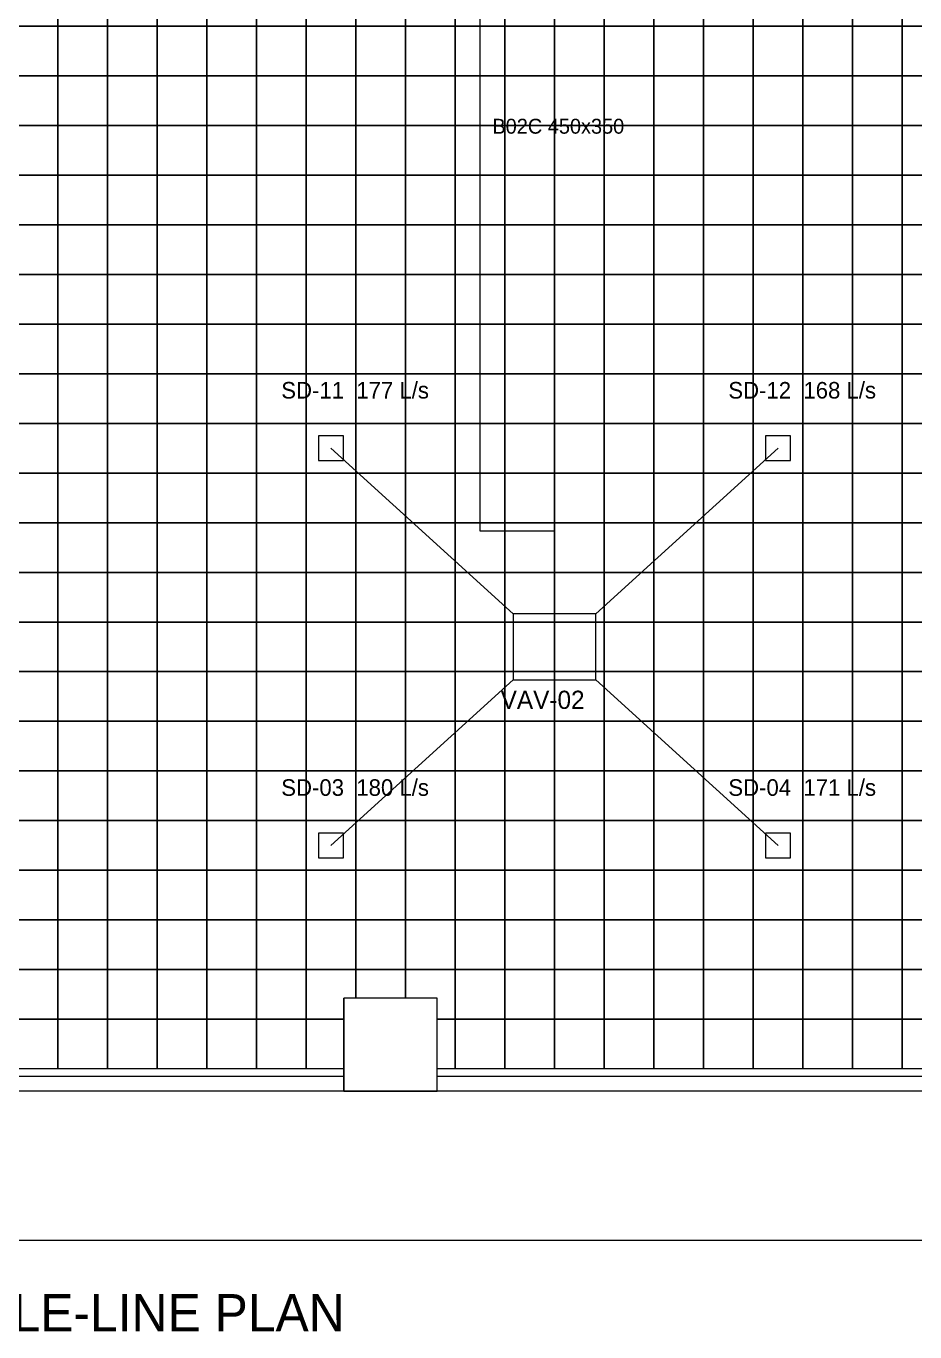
# Model space of a CAD drawing. Header units: millimetres. Extents: x 63846 to 119346, y 12149 to 46142.
# Drawn here: x 74944 to 85679, y 13019 to 28796 of the extents above; entities that cross this region are included whole.
import ezdxf

# ---------------------------------------------------------------- set-up
doc = ezdxf.new("R2010")
doc.units = ezdxf.units.MM
for name, color, linetype, lineweight in [('ARCH', 8, 'Continuous', 5), ('Ceiling Grid', 9, 'Continuous', 5), ('M-DUCT', 5, 'Continuous', 40), ('M-DUCT-TEXT', 5, 'Continuous', 18), ('M-FLEX', 3, 'Continuous', 18), ('M-SUP-DIFF', 5, 'Continuous', 30), ('M-TEXT', 7, 'Continuous', 18), ('M-VAV', 6, 'Continuous', 30)]:
    doc.layers.add(name, color=color, linetype=linetype, lineweight=lineweight)

msp = doc.modelspace()

# ---------------------------------------------------------------- linework, layer by layer
at = {"layer": 'ARCH', "lineweight": 15}
for p, q in [((78783, 15926), (78783, 17051)), ((78783, 16106), (65471, 16106)), ((94084, 16106), (79908, 16106)), ((109346, 15926), (64346, 15926))]:
    msp.add_line(p, q, dxfattribs=at)
msp.add_lwpolyline([(78783, 15926), (79908, 15926), (79908, 17051), (78783, 17051)], close=True, dxfattribs=at)
at = {"layer": 'Ceiling Grid', "lineweight": 15}
for p, q in [((78326, 17396), (78926, 17396)), ((78326, 16796), (78326, 17396)), ((78926, 17396), (78926, 17051)), ((78926, 17396), (79526, 17396)), ((78926, 17051), (78926, 17396)), ((79526, 17396), (79526, 17051)), ((79526, 17396), (80126, 17396)), ((79526, 17051), (79526, 17396)), ((80126, 17396), (80126, 16796)), ((78783, 16796), (78326, 16796)), ((78326, 16796), (78783, 16796)), ((78326, 16196), (78326, 16796)), ((80126, 16796), (79908, 16796)), ((79908, 16796), (80126, 16796)), ((80126, 16796), (80126, 16196)), ((78783, 16196), (78326, 16196)), ((80126, 16196), (79908, 16196))]:
    msp.add_line(p, q, dxfattribs=at)
for points in [[(74726, 29396), (75326, 29396), (75326, 28796), (74726, 28796)], [(75326, 29396), (75926, 29396), (75926, 28796), (75326, 28796)], [(75926, 29396), (76526, 29396), (76526, 28796), (75926, 28796)], [(76526, 29396), (77126, 29396), (77126, 28796), (76526, 28796)], [(77126, 29396), (77726, 29396), (77726, 28796), (77126, 28796)], [(77726, 29396), (78326, 29396), (78326, 28796), (77726, 28796)], [(78326, 29396), (78926, 29396), (78926, 28796), (78326, 28796)], [(78926, 29396), (79526, 29396), (79526, 28796), (78926, 28796)], [(79526, 29396), (80126, 29396), (80126, 28796), (79526, 28796)], [(80126, 29396), (80726, 29396), (80726, 28796), (80126, 28796)], [(80726, 29396), (81326, 29396), (81326, 28796), (80726, 28796)], [(81326, 29396), (81926, 29396), (81926, 28796), (81326, 28796)], [(81926, 29396), (82526, 29396), (82526, 28796), (81926, 28796)], [(82526, 29396), (83126, 29396), (83126, 28796), (82526, 28796)], [(83126, 29396), (83726, 29396), (83726, 28796), (83126, 28796)], [(83726, 29396), (84326, 29396), (84326, 28796), (83726, 28796)], [(84326, 29396), (84926, 29396), (84926, 28796), (84326, 28796)], [(84926, 29396), (85526, 29396), (85526, 28796), (84926, 28796)], [(85526, 29396), (86126, 29396), (86126, 28796), (85526, 28796)], [(74726, 28796), (75326, 28796), (75326, 28196), (74726, 28196)], [(75326, 28796), (75926, 28796), (75926, 28196), (75326, 28196)], [(75926, 28796), (76526, 28796), (76526, 28196), (75926, 28196)], [(76526, 28796), (77126, 28796), (77126, 28196), (76526, 28196)], [(77126, 28796), (77726, 28796), (77726, 28196), (77126, 28196)], [(77726, 28796), (78326, 28796), (78326, 28196), (77726, 28196)], [(78326, 28796), (78926, 28796), (78926, 28196), (78326, 28196)], [(78926, 28796), (79526, 28796), (79526, 28196), (78926, 28196)], [(79526, 28796), (80126, 28796), (80126, 28196), (79526, 28196)], [(80126, 28796), (80726, 28796), (80726, 28196), (80126, 28196)], [(80726, 28796), (81326, 28796), (81326, 28196), (80726, 28196)], [(81326, 28796), (81926, 28796), (81926, 28196), (81326, 28196)], [(81926, 28796), (82526, 28796), (82526, 28196), (81926, 28196)], [(82526, 28796), (83126, 28796), (83126, 28196), (82526, 28196)], [(83126, 28796), (83726, 28796), (83726, 28196), (83126, 28196)], [(83726, 28796), (84326, 28796), (84326, 28196), (83726, 28196)], [(84326, 28796), (84926, 28796), (84926, 28196), (84326, 28196)], [(84926, 28796), (85526, 28796), (85526, 28196), (84926, 28196)], [(85526, 28796), (86126, 28796), (86126, 28196), (85526, 28196)], [(74726, 28196), (75326, 28196), (75326, 27596), (74726, 27596)], [(75326, 28196), (75926, 28196), (75926, 27596), (75326, 27596)], [(75926, 28196), (76526, 28196), (76526, 27596), (75926, 27596)], [(76526, 28196), (77126, 28196), (77126, 27596), (76526, 27596)], [(77126, 28196), (77726, 28196), (77726, 27596), (77126, 27596)], [(77726, 28196), (78326, 28196), (78326, 27596), (77726, 27596)], [(78326, 28196), (78926, 28196), (78926, 27596), (78326, 27596)], [(78926, 28196), (79526, 28196), (79526, 27596), (78926, 27596)], [(79526, 28196), (80126, 28196), (80126, 27596), (79526, 27596)], [(80126, 28196), (80726, 28196), (80726, 27596), (80126, 27596)], [(80726, 28196), (81326, 28196), (81326, 27596), (80726, 27596)], [(81326, 28196), (81926, 28196), (81926, 27596), (81326, 27596)], [(81926, 28196), (82526, 28196), (82526, 27596), (81926, 27596)], [(82526, 28196), (83126, 28196), (83126, 27596), (82526, 27596)], [(83126, 28196), (83726, 28196), (83726, 27596), (83126, 27596)], [(83726, 28196), (84326, 28196), (84326, 27596), (83726, 27596)], [(84326, 28196), (84926, 28196), (84926, 27596), (84326, 27596)], [(84926, 28196), (85526, 28196), (85526, 27596), (84926, 27596)], [(85526, 28196), (86126, 28196), (86126, 27596), (85526, 27596)], [(74726, 27596), (75326, 27596), (75326, 26996), (74726, 26996)], [(75326, 27596), (75926, 27596), (75926, 26996), (75326, 26996)], [(75926, 27596), (76526, 27596), (76526, 26996), (75926, 26996)], [(76526, 27596), (77126, 27596), (77126, 26996), (76526, 26996)], [(77126, 27596), (77726, 27596), (77726, 26996), (77126, 26996)], [(77726, 27596), (78326, 27596), (78326, 26996), (77726, 26996)], [(78326, 27596), (78926, 27596), (78926, 26996), (78326, 26996)], [(78926, 27596), (79526, 27596), (79526, 26996), (78926, 26996)], [(79526, 27596), (80126, 27596), (80126, 26996), (79526, 26996)], [(80126, 27596), (80726, 27596), (80726, 26996), (80126, 26996)], [(80726, 27596), (81326, 27596), (81326, 26996), (80726, 26996)], [(81326, 27596), (81926, 27596), (81926, 26996), (81326, 26996)], [(81926, 27596), (82526, 27596), (82526, 26996), (81926, 26996)], [(82526, 27596), (83126, 27596), (83126, 26996), (82526, 26996)], [(83126, 27596), (83726, 27596), (83726, 26996), (83126, 26996)], [(83726, 27596), (84326, 27596), (84326, 26996), (83726, 26996)], [(84326, 27596), (84926, 27596), (84926, 26996), (84326, 26996)], [(84926, 27596), (85526, 27596), (85526, 26996), (84926, 26996)], [(85526, 27596), (86126, 27596), (86126, 26996), (85526, 26996)], [(74726, 26996), (75326, 26996), (75326, 26396), (74726, 26396)], [(75326, 26996), (75926, 26996), (75926, 26396), (75326, 26396)], [(75926, 26996), (76526, 26996), (76526, 26396), (75926, 26396)], [(76526, 26996), (77126, 26996), (77126, 26396), (76526, 26396)], [(77126, 26996), (77726, 26996), (77726, 26396), (77126, 26396)], [(77726, 26996), (78326, 26996), (78326, 26396), (77726, 26396)], [(78326, 26996), (78926, 26996), (78926, 26396), (78326, 26396)], [(78926, 26996), (79526, 26996), (79526, 26396), (78926, 26396)], [(79526, 26996), (80126, 26996), (80126, 26396), (79526, 26396)], [(80126, 26996), (80726, 26996), (80726, 26396), (80126, 26396)], [(80726, 26996), (81326, 26996), (81326, 26396), (80726, 26396)], [(81326, 26996), (81926, 26996), (81926, 26396), (81326, 26396)], [(81926, 26996), (82526, 26996), (82526, 26396), (81926, 26396)], [(82526, 26996), (83126, 26996), (83126, 26396), (82526, 26396)], [(83126, 26996), (83726, 26996), (83726, 26396), (83126, 26396)], [(83726, 26996), (84326, 26996), (84326, 26396), (83726, 26396)], [(84326, 26996), (84926, 26996), (84926, 26396), (84326, 26396)], [(84926, 26996), (85526, 26996), (85526, 26396), (84926, 26396)], [(85526, 26996), (86126, 26996), (86126, 26396), (85526, 26396)], [(74726, 26396), (75326, 26396), (75326, 25796), (74726, 25796)], [(75326, 26396), (75926, 26396), (75926, 25796), (75326, 25796)], [(75926, 26396), (76526, 26396), (76526, 25796), (75926, 25796)], [(76526, 26396), (77126, 26396), (77126, 25796), (76526, 25796)], [(77126, 26396), (77726, 26396), (77726, 25796), (77126, 25796)], [(77726, 26396), (78326, 26396), (78326, 25796), (77726, 25796)], [(78326, 26396), (78926, 26396), (78926, 25796), (78326, 25796)], [(78926, 26396), (79526, 26396), (79526, 25796), (78926, 25796)], [(79526, 26396), (80126, 26396), (80126, 25796), (79526, 25796)], [(80126, 26396), (80726, 26396), (80726, 25796), (80126, 25796)], [(80726, 26396), (81326, 26396), (81326, 25796), (80726, 25796)], [(81326, 26396), (81926, 26396), (81926, 25796), (81326, 25796)], [(81926, 26396), (82526, 26396), (82526, 25796), (81926, 25796)], [(82526, 26396), (83126, 26396), (83126, 25796), (82526, 25796)], [(83126, 26396), (83726, 26396), (83726, 25796), (83126, 25796)], [(83726, 26396), (84326, 26396), (84326, 25796), (83726, 25796)], [(84326, 26396), (84926, 26396), (84926, 25796), (84326, 25796)], [(84926, 26396), (85526, 26396), (85526, 25796), (84926, 25796)], [(85526, 26396), (86126, 26396), (86126, 25796), (85526, 25796)], [(74726, 25796), (75326, 25796), (75326, 25196), (74726, 25196)], [(75326, 25796), (75926, 25796), (75926, 25196), (75326, 25196)], [(75926, 25796), (76526, 25796), (76526, 25196), (75926, 25196)], [(76526, 25796), (77126, 25796), (77126, 25196), (76526, 25196)], [(77126, 25796), (77726, 25796), (77726, 25196), (77126, 25196)], [(77726, 25796), (78326, 25796), (78326, 25196), (77726, 25196)], [(78326, 25796), (78926, 25796), (78926, 25196), (78326, 25196)], [(78926, 25796), (79526, 25796), (79526, 25196), (78926, 25196)], [(79526, 25796), (80126, 25796), (80126, 25196), (79526, 25196)], [(80126, 25796), (80726, 25796), (80726, 25196), (80126, 25196)], [(80726, 25796), (81326, 25796), (81326, 25196), (80726, 25196)], [(81326, 25796), (81926, 25796), (81926, 25196), (81326, 25196)], [(81926, 25796), (82526, 25796), (82526, 25196), (81926, 25196)], [(82526, 25796), (83126, 25796), (83126, 25196), (82526, 25196)], [(83126, 25796), (83726, 25796), (83726, 25196), (83126, 25196)], [(83726, 25796), (84326, 25796), (84326, 25196), (83726, 25196)], [(84326, 25796), (84926, 25796), (84926, 25196), (84326, 25196)], [(84926, 25796), (85526, 25796), (85526, 25196), (84926, 25196)], [(85526, 25796), (86126, 25796), (86126, 25196), (85526, 25196)], [(74726, 25196), (75326, 25196), (75326, 24596), (74726, 24596)], [(75326, 25196), (75926, 25196), (75926, 24596), (75326, 24596)], [(75926, 25196), (76526, 25196), (76526, 24596), (75926, 24596)], [(76526, 25196), (77126, 25196), (77126, 24596), (76526, 24596)], [(77126, 25196), (77726, 25196), (77726, 24596), (77126, 24596)], [(77726, 25196), (78326, 25196), (78326, 24596), (77726, 24596)], [(78326, 25196), (78926, 25196), (78926, 24596), (78326, 24596)], [(78926, 25196), (79526, 25196), (79526, 24596), (78926, 24596)], [(79526, 25196), (80126, 25196), (80126, 24596), (79526, 24596)], [(80126, 25196), (80726, 25196), (80726, 24596), (80126, 24596)], [(80726, 25196), (81326, 25196), (81326, 24596), (80726, 24596)], [(81326, 25196), (81926, 25196), (81926, 24596), (81326, 24596)], [(81926, 25196), (82526, 25196), (82526, 24596), (81926, 24596)], [(82526, 25196), (83126, 25196), (83126, 24596), (82526, 24596)], [(83126, 25196), (83726, 25196), (83726, 24596), (83126, 24596)], [(83726, 25196), (84326, 25196), (84326, 24596), (83726, 24596)], [(84326, 25196), (84926, 25196), (84926, 24596), (84326, 24596)], [(84926, 25196), (85526, 25196), (85526, 24596), (84926, 24596)], [(85526, 25196), (86126, 25196), (86126, 24596), (85526, 24596)], [(74726, 24596), (75326, 24596), (75326, 23996), (74726, 23996)], [(75326, 24596), (75926, 24596), (75926, 23996), (75326, 23996)], [(75926, 24596), (76526, 24596), (76526, 23996), (75926, 23996)], [(76526, 24596), (77126, 24596), (77126, 23996), (76526, 23996)], [(77126, 24596), (77726, 24596), (77726, 23996), (77126, 23996)], [(77726, 24596), (78326, 24596), (78326, 23996), (77726, 23996)], [(78326, 24596), (78926, 24596), (78926, 23996), (78326, 23996)], [(78926, 24596), (79526, 24596), (79526, 23996), (78926, 23996)], [(79526, 24596), (80126, 24596), (80126, 23996), (79526, 23996)], [(80126, 24596), (80726, 24596), (80726, 23996), (80126, 23996)], [(80726, 24596), (81326, 24596), (81326, 23996), (80726, 23996)], [(81326, 24596), (81926, 24596), (81926, 23996), (81326, 23996)], [(81926, 24596), (82526, 24596), (82526, 23996), (81926, 23996)], [(82526, 24596), (83126, 24596), (83126, 23996), (82526, 23996)], [(83126, 24596), (83726, 24596), (83726, 23996), (83126, 23996)], [(83726, 24596), (84326, 24596), (84326, 23996), (83726, 23996)], [(84326, 24596), (84926, 24596), (84926, 23996), (84326, 23996)], [(84926, 24596), (85526, 24596), (85526, 23996), (84926, 23996)], [(85526, 24596), (86126, 24596), (86126, 23996), (85526, 23996)], [(74726, 23996), (75326, 23996), (75326, 23396), (74726, 23396)], [(75326, 23996), (75926, 23996), (75926, 23396), (75326, 23396)], [(75926, 23996), (76526, 23996), (76526, 23396), (75926, 23396)], [(76526, 23996), (77126, 23996), (77126, 23396), (76526, 23396)], [(77126, 23996), (77726, 23996), (77726, 23396), (77126, 23396)], [(77726, 23996), (78326, 23996), (78326, 23396), (77726, 23396)], [(78326, 23996), (78926, 23996), (78926, 23396), (78326, 23396)], [(78926, 23996), (79526, 23996), (79526, 23396), (78926, 23396)], [(79526, 23996), (80126, 23996), (80126, 23396), (79526, 23396)], [(80126, 23996), (80726, 23996), (80726, 23396), (80126, 23396)], [(80726, 23996), (81326, 23996), (81326, 23396), (80726, 23396)], [(81326, 23996), (81926, 23996), (81926, 23396), (81326, 23396)], [(81926, 23996), (82526, 23996), (82526, 23396), (81926, 23396)], [(82526, 23996), (83126, 23996), (83126, 23396), (82526, 23396)], [(83126, 23996), (83726, 23996), (83726, 23396), (83126, 23396)], [(83726, 23996), (84326, 23996), (84326, 23396), (83726, 23396)], [(84326, 23996), (84926, 23996), (84926, 23396), (84326, 23396)], [(84926, 23996), (85526, 23996), (85526, 23396), (84926, 23396)], [(85526, 23996), (86126, 23996), (86126, 23396), (85526, 23396)], [(74726, 23396), (75326, 23396), (75326, 22796), (74726, 22796)], [(75326, 23396), (75926, 23396), (75926, 22796), (75326, 22796)], [(75926, 23396), (76526, 23396), (76526, 22796), (75926, 22796)], [(76526, 23396), (77126, 23396), (77126, 22796), (76526, 22796)], [(77126, 23396), (77726, 23396), (77726, 22796), (77126, 22796)], [(77726, 23396), (78326, 23396), (78326, 22796), (77726, 22796)], [(78326, 23396), (78926, 23396), (78926, 22796), (78326, 22796)], [(78926, 23396), (79526, 23396), (79526, 22796), (78926, 22796)], [(79526, 23396), (80126, 23396), (80126, 22796), (79526, 22796)], [(80126, 23396), (80726, 23396), (80726, 22796), (80126, 22796)], [(80726, 23396), (81326, 23396), (81326, 22796), (80726, 22796)], [(81326, 23396), (81926, 23396), (81926, 22796), (81326, 22796)], [(81926, 23396), (82526, 23396), (82526, 22796), (81926, 22796)], [(82526, 23396), (83126, 23396), (83126, 22796), (82526, 22796)], [(83126, 23396), (83726, 23396), (83726, 22796), (83126, 22796)], [(83726, 23396), (84326, 23396), (84326, 22796), (83726, 22796)], [(84326, 23396), (84926, 23396), (84926, 22796), (84326, 22796)], [(84926, 23396), (85526, 23396), (85526, 22796), (84926, 22796)], [(85526, 23396), (86126, 23396), (86126, 22796), (85526, 22796)], [(74726, 22796), (75326, 22796), (75326, 22196), (74726, 22196)], [(75326, 22796), (75926, 22796), (75926, 22196), (75326, 22196)], [(75926, 22796), (76526, 22796), (76526, 22196), (75926, 22196)], [(76526, 22796), (77126, 22796), (77126, 22196), (76526, 22196)], [(77126, 22796), (77726, 22796), (77726, 22196), (77126, 22196)], [(77726, 22796), (78326, 22796), (78326, 22196), (77726, 22196)], [(78326, 22796), (78926, 22796), (78926, 22196), (78326, 22196)], [(78926, 22796), (79526, 22796), (79526, 22196), (78926, 22196)], [(79526, 22796), (80126, 22796), (80126, 22196), (79526, 22196)], [(80126, 22796), (80726, 22796), (80726, 22196), (80126, 22196)], [(80726, 22796), (81326, 22796), (81326, 22196), (80726, 22196)], [(81326, 22796), (81926, 22796), (81926, 22196), (81326, 22196)], [(81926, 22796), (82526, 22796), (82526, 22196), (81926, 22196)], [(82526, 22796), (83126, 22796), (83126, 22196), (82526, 22196)], [(83126, 22796), (83726, 22796), (83726, 22196), (83126, 22196)], [(83726, 22796), (84326, 22796), (84326, 22196), (83726, 22196)], [(84326, 22796), (84926, 22796), (84926, 22196), (84326, 22196)], [(84926, 22796), (85526, 22796), (85526, 22196), (84926, 22196)], [(85526, 22796), (86126, 22796), (86126, 22196), (85526, 22196)], [(74726, 22196), (75326, 22196), (75326, 21596), (74726, 21596)], [(75326, 22196), (75926, 22196), (75926, 21596), (75326, 21596)], [(75926, 22196), (76526, 22196), (76526, 21596), (75926, 21596)], [(76526, 22196), (77126, 22196), (77126, 21596), (76526, 21596)], [(77126, 22196), (77726, 22196), (77726, 21596), (77126, 21596)], [(77726, 22196), (78326, 22196), (78326, 21596), (77726, 21596)], [(78326, 22196), (78926, 22196), (78926, 21596), (78326, 21596)], [(78926, 22196), (79526, 22196), (79526, 21596), (78926, 21596)], [(79526, 22196), (80126, 22196), (80126, 21596), (79526, 21596)], [(80126, 22196), (80726, 22196), (80726, 21596), (80126, 21596)], [(80726, 22196), (81326, 22196), (81326, 21596), (80726, 21596)], [(81326, 22196), (81926, 22196), (81926, 21596), (81326, 21596)], [(81926, 22196), (82526, 22196), (82526, 21596), (81926, 21596)], [(82526, 22196), (83126, 22196), (83126, 21596), (82526, 21596)], [(83126, 22196), (83726, 22196), (83726, 21596), (83126, 21596)], [(83726, 22196), (84326, 22196), (84326, 21596), (83726, 21596)], [(84326, 22196), (84926, 22196), (84926, 21596), (84326, 21596)], [(84926, 22196), (85526, 22196), (85526, 21596), (84926, 21596)], [(85526, 22196), (86126, 22196), (86126, 21596), (85526, 21596)], [(74726, 21596), (75326, 21596), (75326, 20996), (74726, 20996)], [(75326, 21596), (75926, 21596), (75926, 20996), (75326, 20996)], [(75926, 21596), (76526, 21596), (76526, 20996), (75926, 20996)], [(76526, 21596), (77126, 21596), (77126, 20996), (76526, 20996)], [(77126, 21596), (77726, 21596), (77726, 20996), (77126, 20996)], [(77726, 21596), (78326, 21596), (78326, 20996), (77726, 20996)], [(78326, 21596), (78926, 21596), (78926, 20996), (78326, 20996)], [(78926, 21596), (79526, 21596), (79526, 20996), (78926, 20996)], [(79526, 21596), (80126, 21596), (80126, 20996), (79526, 20996)], [(80126, 21596), (80726, 21596), (80726, 20996), (80126, 20996)], [(80726, 21596), (81326, 21596), (81326, 20996), (80726, 20996)], [(81326, 21596), (81926, 21596), (81926, 20996), (81326, 20996)], [(81926, 21596), (82526, 21596), (82526, 20996), (81926, 20996)], [(82526, 21596), (83126, 21596), (83126, 20996), (82526, 20996)], [(83126, 21596), (83726, 21596), (83726, 20996), (83126, 20996)], [(83726, 21596), (84326, 21596), (84326, 20996), (83726, 20996)], [(84326, 21596), (84926, 21596), (84926, 20996), (84326, 20996)], [(84926, 21596), (85526, 21596), (85526, 20996), (84926, 20996)], [(85526, 21596), (86126, 21596), (86126, 20996), (85526, 20996)], [(74726, 20996), (75326, 20996), (75326, 20396), (74726, 20396)], [(75326, 20996), (75926, 20996), (75926, 20396), (75326, 20396)], [(75926, 20996), (76526, 20996), (76526, 20396), (75926, 20396)], [(76526, 20996), (77126, 20996), (77126, 20396), (76526, 20396)], [(77126, 20996), (77726, 20996), (77726, 20396), (77126, 20396)], [(77726, 20996), (78326, 20996), (78326, 20396), (77726, 20396)], [(78326, 20996), (78926, 20996), (78926, 20396), (78326, 20396)], [(78926, 20996), (79526, 20996), (79526, 20396), (78926, 20396)], [(79526, 20996), (80126, 20996), (80126, 20396), (79526, 20396)], [(80126, 20996), (80726, 20996), (80726, 20396), (80126, 20396)], [(80726, 20996), (81326, 20996), (81326, 20396), (80726, 20396)], [(81326, 20996), (81926, 20996), (81926, 20396), (81326, 20396)], [(81926, 20996), (82526, 20996), (82526, 20396), (81926, 20396)], [(82526, 20996), (83126, 20996), (83126, 20396), (82526, 20396)], [(83126, 20996), (83726, 20996), (83726, 20396), (83126, 20396)], [(83726, 20996), (84326, 20996), (84326, 20396), (83726, 20396)], [(84326, 20996), (84926, 20996), (84926, 20396), (84326, 20396)], [(84926, 20996), (85526, 20996), (85526, 20396), (84926, 20396)], [(85526, 20996), (86126, 20996), (86126, 20396), (85526, 20396)], [(74726, 20396), (75326, 20396), (75326, 19796), (74726, 19796)], [(75326, 20396), (75926, 20396), (75926, 19796), (75326, 19796)], [(75926, 20396), (76526, 20396), (76526, 19796), (75926, 19796)], [(76526, 20396), (77126, 20396), (77126, 19796), (76526, 19796)], [(77126, 20396), (77726, 20396), (77726, 19796), (77126, 19796)], [(77726, 20396), (78326, 20396), (78326, 19796), (77726, 19796)], [(78326, 20396), (78926, 20396), (78926, 19796), (78326, 19796)], [(78926, 20396), (79526, 20396), (79526, 19796), (78926, 19796)], [(79526, 20396), (80126, 20396), (80126, 19796), (79526, 19796)], [(80126, 20396), (80726, 20396), (80726, 19796), (80126, 19796)], [(80726, 20396), (81326, 20396), (81326, 19796), (80726, 19796)], [(81326, 20396), (81926, 20396), (81926, 19796), (81326, 19796)], [(81926, 20396), (82526, 20396), (82526, 19796), (81926, 19796)], [(82526, 20396), (83126, 20396), (83126, 19796), (82526, 19796)], [(83126, 20396), (83726, 20396), (83726, 19796), (83126, 19796)], [(83726, 20396), (84326, 20396), (84326, 19796), (83726, 19796)], [(84326, 20396), (84926, 20396), (84926, 19796), (84326, 19796)], [(84926, 20396), (85526, 20396), (85526, 19796), (84926, 19796)], [(85526, 20396), (86126, 20396), (86126, 19796), (85526, 19796)], [(74726, 19796), (75326, 19796), (75326, 19196), (74726, 19196)], [(75326, 19796), (75926, 19796), (75926, 19196), (75326, 19196)], [(75926, 19796), (76526, 19796), (76526, 19196), (75926, 19196)], [(76526, 19796), (77126, 19796), (77126, 19196), (76526, 19196)], [(77126, 19796), (77726, 19796), (77726, 19196), (77126, 19196)], [(77726, 19796), (78326, 19796), (78326, 19196), (77726, 19196)], [(78326, 19796), (78926, 19796), (78926, 19196), (78326, 19196)], [(78926, 19796), (79526, 19796), (79526, 19196), (78926, 19196)], [(79526, 19796), (80126, 19796), (80126, 19196), (79526, 19196)], [(80126, 19796), (80726, 19796), (80726, 19196), (80126, 19196)], [(80726, 19796), (81326, 19796), (81326, 19196), (80726, 19196)], [(81326, 19796), (81926, 19796), (81926, 19196), (81326, 19196)], [(81926, 19796), (82526, 19796), (82526, 19196), (81926, 19196)], [(82526, 19796), (83126, 19796), (83126, 19196), (82526, 19196)], [(83126, 19796), (83726, 19796), (83726, 19196), (83126, 19196)], [(83726, 19796), (84326, 19796), (84326, 19196), (83726, 19196)], [(84326, 19796), (84926, 19796), (84926, 19196), (84326, 19196)], [(84926, 19796), (85526, 19796), (85526, 19196), (84926, 19196)], [(85526, 19796), (86126, 19796), (86126, 19196), (85526, 19196)], [(74726, 19196), (75326, 19196), (75326, 18596), (74726, 18596)], [(75326, 19196), (75926, 19196), (75926, 18596), (75326, 18596)], [(75926, 19196), (76526, 19196), (76526, 18596), (75926, 18596)], [(76526, 19196), (77126, 19196), (77126, 18596), (76526, 18596)], [(77126, 19196), (77726, 19196), (77726, 18596), (77126, 18596)], [(77726, 19196), (78326, 19196), (78326, 18596), (77726, 18596)], [(78326, 19196), (78926, 19196), (78926, 18596), (78326, 18596)], [(78926, 19196), (79526, 19196), (79526, 18596), (78926, 18596)], [(79526, 19196), (80126, 19196), (80126, 18596), (79526, 18596)], [(80126, 19196), (80726, 19196), (80726, 18596), (80126, 18596)], [(80726, 19196), (81326, 19196), (81326, 18596), (80726, 18596)], [(81326, 19196), (81926, 19196), (81926, 18596), (81326, 18596)], [(81926, 19196), (82526, 19196), (82526, 18596), (81926, 18596)], [(82526, 19196), (83126, 19196), (83126, 18596), (82526, 18596)], [(83126, 19196), (83726, 19196), (83726, 18596), (83126, 18596)], [(83726, 19196), (84326, 19196), (84326, 18596), (83726, 18596)], [(84326, 19196), (84926, 19196), (84926, 18596), (84326, 18596)], [(84926, 19196), (85526, 19196), (85526, 18596), (84926, 18596)], [(85526, 19196), (86126, 19196), (86126, 18596), (85526, 18596)], [(74726, 18596), (75326, 18596), (75326, 17996), (74726, 17996)], [(75326, 18596), (75926, 18596), (75926, 17996), (75326, 17996)], [(75926, 18596), (76526, 18596), (76526, 17996), (75926, 17996)], [(76526, 18596), (77126, 18596), (77126, 17996), (76526, 17996)], [(77126, 18596), (77726, 18596), (77726, 17996), (77126, 17996)], [(77726, 18596), (78326, 18596), (78326, 17996), (77726, 17996)], [(78326, 18596), (78926, 18596), (78926, 17996), (78326, 17996)], [(78926, 18596), (79526, 18596), (79526, 17996), (78926, 17996)], [(79526, 18596), (80126, 18596), (80126, 17996), (79526, 17996)], [(80126, 18596), (80726, 18596), (80726, 17996), (80126, 17996)], [(80726, 18596), (81326, 18596), (81326, 17996), (80726, 17996)], [(81326, 18596), (81926, 18596), (81926, 17996), (81326, 17996)], [(81926, 18596), (82526, 18596), (82526, 17996), (81926, 17996)], [(82526, 18596), (83126, 18596), (83126, 17996), (82526, 17996)], [(83126, 18596), (83726, 18596), (83726, 17996), (83126, 17996)], [(83726, 18596), (84326, 18596), (84326, 17996), (83726, 17996)], [(84326, 18596), (84926, 18596), (84926, 17996), (84326, 17996)], [(84926, 18596), (85526, 18596), (85526, 17996), (84926, 17996)], [(85526, 18596), (86126, 18596), (86126, 17996), (85526, 17996)], [(74726, 17996), (75326, 17996), (75326, 17396), (74726, 17396)], [(75326, 17996), (75926, 17996), (75926, 17396), (75326, 17396)], [(75926, 17996), (76526, 17996), (76526, 17396), (75926, 17396)], [(76526, 17996), (77126, 17996), (77126, 17396), (76526, 17396)], [(77126, 17996), (77726, 17996), (77726, 17396), (77126, 17396)], [(77726, 17996), (78326, 17996), (78326, 17396), (77726, 17396)], [(78326, 17996), (78926, 17996), (78926, 17396), (78326, 17396)], [(78926, 17996), (79526, 17996), (79526, 17396), (78926, 17396)], [(79526, 17996), (80126, 17996), (80126, 17396), (79526, 17396)], [(80126, 17996), (80726, 17996), (80726, 17396), (80126, 17396)], [(80726, 17996), (81326, 17996), (81326, 17396), (80726, 17396)], [(81326, 17996), (81926, 17996), (81926, 17396), (81326, 17396)], [(81926, 17996), (82526, 17996), (82526, 17396), (81926, 17396)], [(82526, 17996), (83126, 17996), (83126, 17396), (82526, 17396)], [(83126, 17996), (83726, 17996), (83726, 17396), (83126, 17396)], [(83726, 17996), (84326, 17996), (84326, 17396), (83726, 17396)], [(84326, 17996), (84926, 17996), (84926, 17396), (84326, 17396)], [(84926, 17996), (85526, 17996), (85526, 17396), (84926, 17396)], [(85526, 17996), (86126, 17996), (86126, 17396), (85526, 17396)], [(74726, 17396), (75326, 17396), (75326, 16796), (74726, 16796)], [(75326, 17396), (75926, 17396), (75926, 16796), (75326, 16796)], [(75926, 17396), (76526, 17396), (76526, 16796), (75926, 16796)], [(76526, 17396), (77126, 17396), (77126, 16796), (76526, 16796)], [(77126, 17396), (77726, 17396), (77726, 16796), (77126, 16796)], [(77726, 17396), (78326, 17396), (78326, 16796), (77726, 16796)], [(80126, 17396), (80726, 17396), (80726, 16796), (80126, 16796)], [(80726, 17396), (81326, 17396), (81326, 16796), (80726, 16796)], [(81326, 17396), (81926, 17396), (81926, 16796), (81326, 16796)], [(81926, 17396), (82526, 17396), (82526, 16796), (81926, 16796)], [(82526, 17396), (83126, 17396), (83126, 16796), (82526, 16796)], [(83126, 17396), (83726, 17396), (83726, 16796), (83126, 16796)], [(83726, 17396), (84326, 17396), (84326, 16796), (83726, 16796)], [(84326, 17396), (84926, 17396), (84926, 16796), (84326, 16796)], [(84926, 17396), (85526, 17396), (85526, 16796), (84926, 16796)], [(85526, 17396), (86126, 17396), (86126, 16796), (85526, 16796)], [(74726, 16796), (75326, 16796), (75326, 16196), (74726, 16196)], [(75326, 16796), (75926, 16796), (75926, 16196), (75326, 16196)], [(75926, 16796), (76526, 16796), (76526, 16196), (75926, 16196)], [(76526, 16796), (77126, 16796), (77126, 16196), (76526, 16196)], [(77126, 16796), (77726, 16796), (77726, 16196), (77126, 16196)], [(77726, 16796), (78326, 16796), (78326, 16196), (77726, 16196)], [(80126, 16796), (80726, 16796), (80726, 16196), (80126, 16196)], [(80726, 16796), (81326, 16796), (81326, 16196), (80726, 16196)], [(81326, 16796), (81926, 16796), (81926, 16196), (81326, 16196)], [(81926, 16796), (82526, 16796), (82526, 16196), (81926, 16196)], [(82526, 16796), (83126, 16796), (83126, 16196), (82526, 16196)], [(83126, 16796), (83726, 16796), (83726, 16196), (83126, 16196)], [(83726, 16796), (84326, 16796), (84326, 16196), (83726, 16196)], [(84326, 16796), (84926, 16796), (84926, 16196), (84326, 16196)], [(84926, 16796), (85526, 16796), (85526, 16196), (84926, 16196)], [(85526, 16796), (86126, 16796), (86126, 16196), (85526, 16196)]]:
    msp.add_lwpolyline(points, close=True, dxfattribs=at)
at = {"layer": 'M-DUCT', "lineweight": 15}
for p, q in [((80426, 31896), (80426, 22696)), ((80426, 22696), (81326, 22696)), ((81326, 22696), (81326, 21696))]:
    msp.add_line(p, q, dxfattribs=at)
at = {"layer": 'M-FLEX', "lineweight": 15}
for p, q in [((80826, 21696), (78626, 23696)), ((81826, 21696), (84026, 23696)), ((80826, 20896), (78626, 18896)), ((81826, 20896), (84026, 18896))]:
    msp.add_line(p, q, dxfattribs=at)
at = {"layer": 'M-SUP-DIFF', "lineweight": 15}
for points in [[(78326, 23396), (78926, 23396), (78926, 23996), (78326, 23996)], [(83726, 23396), (84326, 23396), (84326, 23996), (83726, 23996)], [(78476, 23546), (78776, 23546), (78776, 23846), (78476, 23846)], [(83876, 23546), (84176, 23546), (84176, 23846), (83876, 23846)], [(78326, 18596), (78926, 18596), (78926, 19196), (78326, 19196)], [(83726, 18596), (84326, 18596), (84326, 19196), (83726, 19196)], [(78476, 18746), (78776, 18746), (78776, 19046), (78476, 19046)], [(83876, 18746), (84176, 18746), (84176, 19046), (83876, 19046)]]:
    msp.add_lwpolyline(points, close=True, dxfattribs=at)
at = {"layer": 'M-TEXT', "lineweight": 15}
msp.add_line((63846, 14126), (119346, 14126), dxfattribs=at)
at = {"layer": 'M-VAV', "lineweight": 15}
msp.add_lwpolyline([(80826, 20896), (81826, 20896), (81826, 21696), (80826, 21696)], close=True, dxfattribs=at)

# ---------------------------------------------------------------- texts
at = {"layer": 'M-DUCT-TEXT', "lineweight": 15}
msp.add_text('B02C 450x350', height=180, dxfattribs=at).set_placement((80576, 27496))
at = {"layer": 'M-TEXT', "lineweight": 15}
for s, height, p in [('SD-11  177 L/s', 200, (78026, 24296)), ('SD-12  168 L/s', 200, (83426, 24296)), ('VAV-02', 220, (80676, 20546)), ('SD-03  180 L/s', 200, (78026, 19496)), ('SD-04  171 L/s', 200, (83426, 19496)), ('TYPICAL FLOOR / SUPPLY AIR SINGLE-LINE PLAN', 450, (64346, 13026))]:
    msp.add_text(s, height=height, dxfattribs=at).set_placement(p)

doc.saveas('drawing.dxf')
